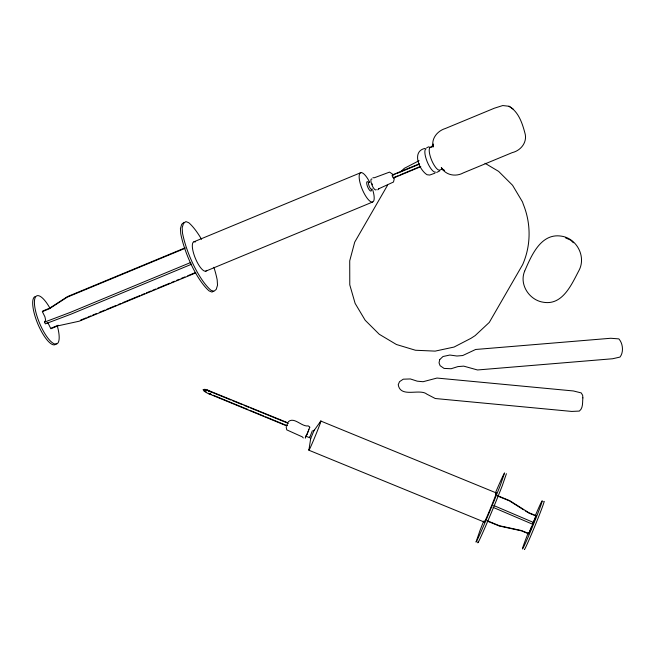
<?xml version="1.0" encoding="UTF-8"?>
<svg xmlns="http://www.w3.org/2000/svg" width="655" height="655" viewBox="0 0 655 655"><rect width="100%" height="100%" fill="white"/><g stroke="black" fill="none" stroke-linecap="round" stroke-linejoin="round"><path stroke-width="0.98" d="M433.094 144.968L433.127 144.501L433.086 147.064C431.137 138.418 437.491 130.836 445.531 128.437L494.394 108.19L502.753 105.545L509.025 106.266C518.326 111.612 522.133 122.665 524.753 132.466C527.856 141.693 521.224 150.47 512.185 152.64L463.322 172.887C455.782 177.079 445.801 175.319 441.298 167.59L443.181 169.637M394.302 178.618L393.491 182.024L378.688 188.796L379.073 188.484L377.779 189.835M310.716 438.375L308.882 450.214L484.282 522.068M286.636 425.848L287.881 422.811L207.226 389.979L204.892 389.316L203.083 389.602L204.131 391.207L207.439 393.205L286.62 425.856L286.816 425.283M306.098 436.009L306.745 434.797M288.298 421.746C294.267 416.416 301.718 427.076 308.276 425.906L309.782 427.183L307.875 432.112M305.893 436.181L309.553 437.72L309.774 437.016M478.224 541.366L477.839 542.839L478.477 541.914A45.293 1.425 -67.7 0 0 502.246 485.805L506.43 473.68M531.688 526.178L528.691 533.833L521.372 530.828L499.29 526.014L487.009 520.979M439.726 359.603L439.038 362.837L440.111 365.686L444.057 368.413L451.115 368.74L457.902 366.603L463.691 366.129L477.511 369.969L612.63 358.752L619.998 357.065C623.871 352.194 622.971 343.4 618.852 338.889L610.763 338.267L475.636 349.475L462.725 355.534L456.936 356.017L449.862 355.035L442.976 356.517L439.898 359.439M305.975 436.05L305.271 438.089L307.482 433.053M308.546 430.384L308.832 429.312M308.603 430.458L306.884 434.658M497.333 495.573L509.623 500.608L528.765 512.677L536.093 515.682L532.744 523.623M528.691 533.833L533.629 522.534L493.755 505.521M536.093 515.682L533.096 523.329L533.629 522.534M433.299 144.018L431.53 147.097L432.325 146.45L429.557 147.596M287.578 423.417L287.881 422.811M313.753 430.949L320.753 421.157M309.504 427.6L309.782 427.183M312.378 430.728L309.594 437.704M387.572 185.193L354.715 242.137L349.721 260.821L349.778 284.851L355.125 303.396L365.179 320.254L379.261 334.271L396.422 344.505L415.483 350.253L435.141 351.121L454.062 347.052L470.961 338.324L475.129 335.622L489.293 322.407L522.674 264.587C531.09 245.412 531.156 223.552 523.255 204.188L522.526 201.977L512.562 185.275L498.611 171.381L485.011 163.267M191.604 264.211L71.182 314.097L45.367 323.857L44.507 322.121L45.637 320.238L44.941 316.848L42.362 311.649L42.739 311.019L49.706 308.137L67.588 296.543L185.185 247.819M400.614 171.782L404.323 168.327L419.069 160.704M184.137 222.299L181.722 224.272L180.42 228.48L180.764 233.86A45.293 13.829 67.5 0 0 209.166 290.951L212.064 292.097L213.268 291.115M439.857 170.799L436.648 172.47M393.344 177.701L398.06 175.736M399.951 174.951L419.749 166.697M393.589 177.996L420.788 166.657M193.962 241.785L360.799 172.658M425.07 148.382C411.455 151.223 419.012 169.801 427.085 174.738L429.705 175.049L434.985 173.157M426.733 147.694L429.082 146.72M184.8 248.45L67.211 297.173L49.322 308.767L42.362 311.649M44.507 322.121L70.322 312.369L190.744 262.475M51.246 328.122L58.213 325.24M80.483 320.189L86.124 317.855M88.007 317.069L90.832 315.906M92.715 315.12L96.473 313.565M99.298 312.394L104.939 310.061M106.822 309.275L116.23 305.377M118.113 304.6L120.938 303.429M122.821 302.651L139.752 295.634M141.636 294.856L144.452 293.686M146.335 292.908L151.043 290.959M152.918 290.181L155.743 289.011M157.626 288.233L169.858 283.165M171.733 282.379L174.557 281.216M176.441 280.43L179.265 279.267M181.148 278.481L184.906 276.926M187.731 275.755L195.255 272.636M195.82 272.873L79.165 321.212L57.837 325.871L50.869 328.753L48.282 323.554L47.095 322.497M205.719 271.17L372.556 202.051M392.361 174.918L419.495 163.75M392.386 175.303L395.219 174.132M397.11 173.354L418.832 164.413M314.228 429.991L310.437 439.268M441.511 169.391L442.682 169.408M372.916 177.685L374.283 177.783L389.529 172.109L392.484 174.074M210.337 393.802L208.552 393.287L211.36 394.441M211.106 394.433L208.732 393.753M565.592 237.888L570.235 239.935M441.535 169.268L444.491 170.456L442.845 169.342M230.896 400L207.414 390.445L204.294 390.159L206.628 392.394M232.771 400.762L242.162 404.585M244.045 405.355L248.736 407.263M250.611 408.024L288.184 423.318M320.917 421.1L496.318 492.953M498.103 496.228L509.443 500.878L523.599 509.795M528.593 512.947L535.921 515.943M493.027 507.33L532.892 524.344M528.872 533.563L521.544 530.566L499.47 525.744L487.189 520.717M213.227 395.211L247.877 409.498M249.752 410.267L263.793 416.056M265.668 416.826L287.201 425.709M207.226 389.979L210.935 391.829M208.388 390.847L209.338 391.322M525.261 510.843L527.758 512.423M509.025 106.266L511.039 107.641M511.318 107.813L513.094 109.025M570.963 240.369L573.371 242.768M303.298 437.949L302.332 436.885L286.759 429.876L286.178 426.929M206.734 270.343A15.835 4.839 67.5 0 1 195.133 257.743A15.835 4.839 67.5 0 1 195.378 241.957M372.744 189.934A15.835 4.839 67.5 0 1 368.798 200.119A15.835 4.839 67.5 0 1 359.161 176.039A15.835 4.839 67.5 0 1 369.698 182.327M371.483 189.385A5.052 1.539 67.5 0 1 369.567 190.204A5.052 1.539 67.5 0 1 366.792 183.989A5.052 1.539 67.5 0 1 368.225 182.09M372.187 188.853A3.955 1.204 67.5 0 1 369.158 186.151A3.955 1.204 67.5 0 1 369.649 182.508M201.511 239.247A45.293 13.829 67.5 0 0 188.771 222.725L185.873 221.578L183.457 223.552L182.164 227.76L182.508 233.139A45.293 13.829 67.5 0 0 210.91 290.231L213.808 291.377L216.224 289.412L217.517 285.195L217.173 279.816A45.293 13.829 67.5 0 0 213.898 267.273M393.712 177.112A1.654 0.508 67.5 0 1 393.197 177.792A1.654 0.508 67.5 0 1 392.206 175.573A1.654 0.508 67.5 0 1 392.885 175.278M376.273 189.639A5.928 1.809 67.5 0 1 371.925 184.923A5.928 1.809 67.5 0 1 372.024 179.011M372.531 184.759A3.914 1.195 67.5 0 1 372.187 183.809M535.209 515.87A26.053 0.819 -67.7 0 1 540.711 505.766A26.053 0.819 -67.7 0 1 524.884 544.37A26.053 0.819 -67.7 0 1 528.331 532.646M543.855 501.656A26.053 0.819 -67.7 0 1 535.258 525.138A26.053 0.819 -67.7 0 1 524.327 549.455M495.598 494.058A15.835 0.499 -67.7 0 1 490.931 507.289A15.835 0.499 -67.7 0 1 484.528 521.134M319.607 423.425A15.835 0.499 -67.7 0 1 316.046 434.159A15.835 0.499 -67.7 0 1 309.127 449.281M483.717 521.093A45.293 1.425 -67.7 0 0 480.189 529.969L476.005 542.094L476.643 541.161A45.293 1.425 -67.7 0 0 500.42 485.052L504.596 472.935L503.957 473.86A45.293 1.425 -67.7 0 0 495.729 492.126M57.296 325.895A26.053 7.95 67.5 0 1 50.288 340.878A26.053 7.95 67.5 0 1 34.42 302.504A26.053 7.95 67.5 0 1 50.026 308.308M56.404 343.416A26.053 7.95 67.5 0 1 38.653 325.83A26.053 7.95 67.5 0 1 35.386 296.445M440.471 169.498A12.363 3.774 67.5 0 1 432.046 161.155A12.363 3.774 67.5 0 1 430.499 147.203M435.477 172.101A12.56 3.832 67.5 0 1 427.085 161.449A12.56 3.832 67.5 0 1 426.151 148.791M582.868 397.888C582.377 402.285 583.31 408.057 579.339 411.078L571.709 411.43L435.272 398.518L426.904 394.171C419.749 388.161 400.508 398.396 398.232 384.698L399.525 381.677L403.251 379.188L410.366 378.95L417.227 381.169L423.073 381.718L436.983 378.05L573.42 390.961L581.231 392.918L582.647 395.284L582.868 397.888M524.647 271.154C519.006 284.491 529.322 300.113 543.183 302.217C562.891 305.787 571.872 283.746 579.216 270.007C586.143 256.318 576.687 238.363 561.515 236.168C540.686 232.705 531.213 256.138 524.647 271.154"/></g></svg>
